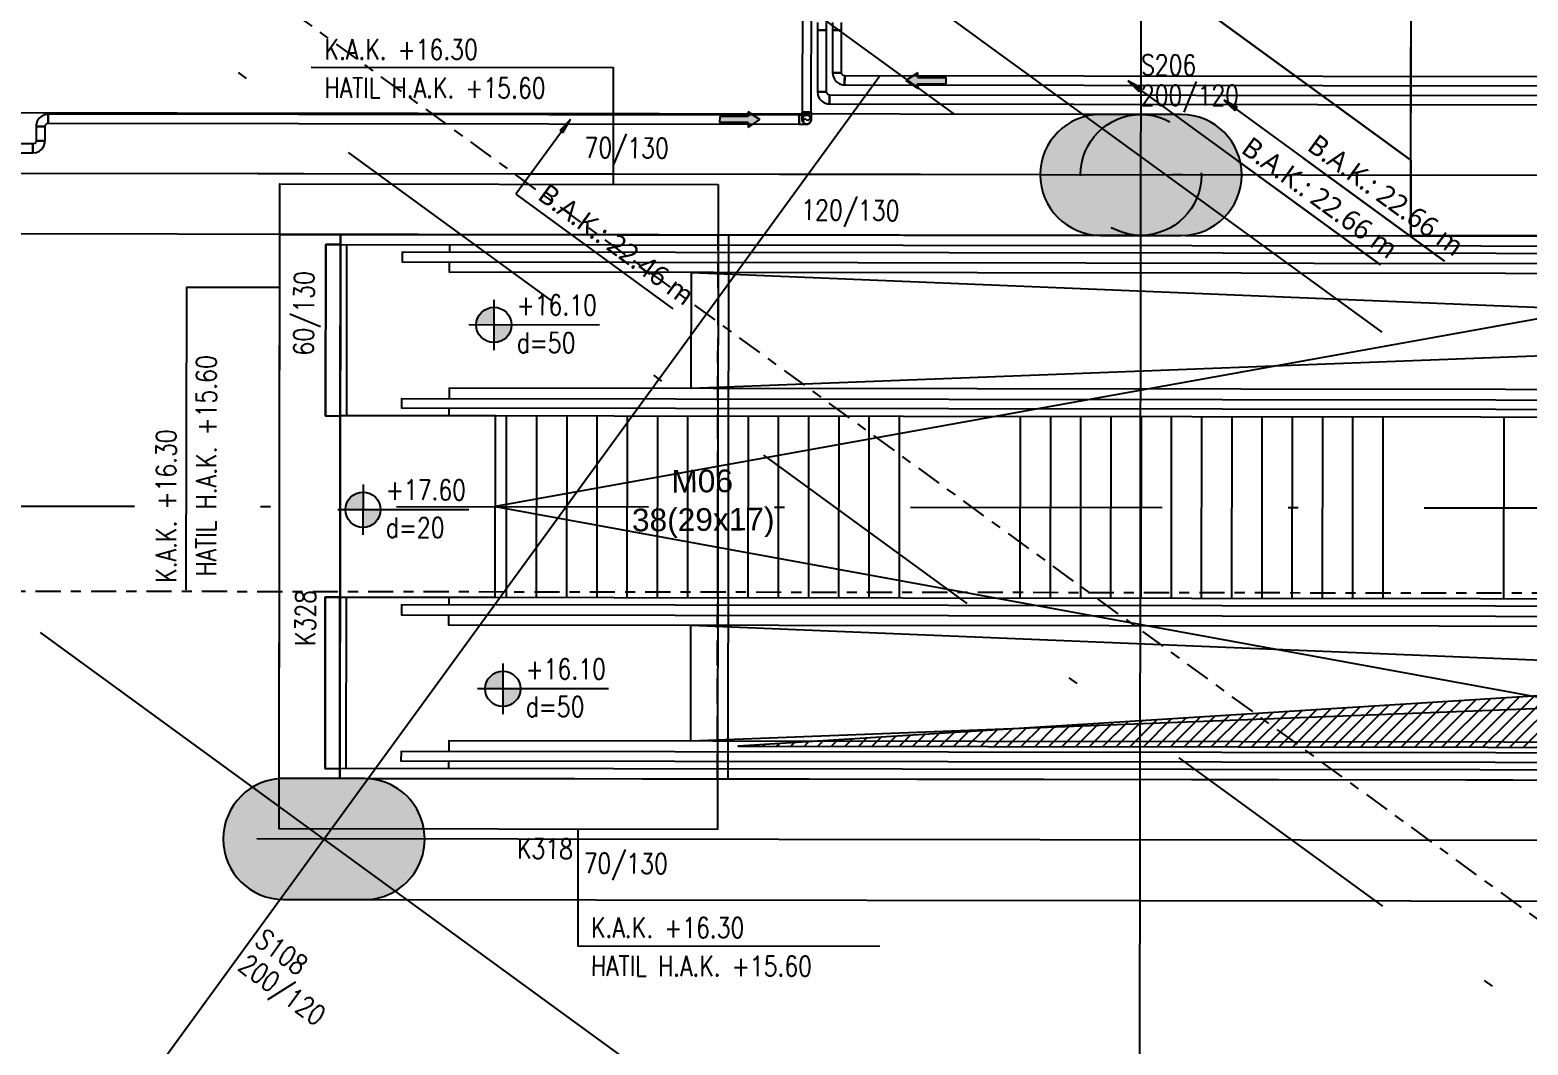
# Model space of a CAD drawing. Header units: millimetres. Extents: x 400382 to 401500, y 4543975 to 4544133.
# Drawn here: x 400825.56 to 400840.42, y 4544074.11 to 4544084.18 of the extents above; entities that cross this region are included whole.
import ezdxf
from ezdxf.enums import TextEntityAlignment as Align

# ---------------------------------------------------------------- set-up
doc = ezdxf.new("R2010")
doc.units = ezdxf.units.MM
for name, pattern in [('ACAD_ISO05W100', [33, 24, -3, 0, -3, 0, -3]), ('AKS', [3, 2.5, -0.25, 0, -0.25]), ('CENTER', [2, 1.25, -0.25, 0.25, -0.25]), ('CONTINU', [0]), ('DASHDOT2', [0.5, 0.25, -0.125, 0, -0.125]), ('HIDDEN', [0.375, 0.25, -0.125])]:
    doc.linetypes.add(name, pattern=pattern)
for name, color, linetype in [('aks prota', 2, 'AKS'), ('boşluk prota', 2, 'Continuous'), ('boşluk taraması prota', 252, 'Continuous'), ('iderzi_PROTA', 3, 'Continuous'), ('kiriş boyutu prota', 6, 'Continuous'), ('kiriş prota', 6, 'Continuous'), ('kolon prota', 1, 'Continuous'), ('kolon tarama prota', 252, 'Continuous'), ('lkolon prota', 4, 'Continuous'), ('merdiven prota', 2, 'Continuous'), ('not prota', 2, 'Continuous'), ('PRT-AL-TUNEL_EKSENI', 14, 'DASHDOT2'), ('prt-s-taxis', 7, 'Continuous'), ('skesit prota', 7, 'Continuous'), ('st-s_level (kot)', 6, 'Continuous'), ('st-s_levelmark (kot işareti)', 4, 'Continuous'), ('st_s_ölçü', 4, 'Continuous'), ('TARAMA', 8, 'Continuous'), ('temel prota', 6, 'Continuous'), ('tkolon prota', 6, 'Continuous'), ('tnot prota', 4, 'Continuous')]:
    doc.layers.add(name, color=color, linetype=linetype)
doc.styles.add('OLCU', font='romanstw.shx')
doc.styles.add('PRT-MI-a_Arial', font='Arial.ttf', dxfattribs={"height": 30})
doc.styles.add('Segoe UI Light_1', font='', dxfattribs={"height": 200})
doc.styles.add('TKIRIS', font='romanstw.shx')
doc.styles.add('tkolon', font='romanstw.shx')
doc.styles.add('TNOT', font='romanstw.shx', dxfattribs={"width": 0.8, "height": 250})
doc.styles.get('Segoe UI Light_1').set_extended_font_data('Segoe UI Light')

# ---------------------------------------------------------------- blocks, each defined once
blk = doc.blocks.new('Flow Direction - Flow Direction _25mm_-1035271-_17_70 m  ARA KAT')
at = {"layer": 'TARAMA'}
blk.add_hatch(color=256, dxfattribs=at).paths.add_polyline_path([(0, 0), (-117, -78), (-117, -30), (-400, -30), (-400, 30), (-117, 30), (-117, 78)], flags=0)
for p, q in [((-117, 30), (-400, 30)), ((-400, 30), (-400, -30)), ((-117, 30), (-400, 30)), ((-400, 30), (-400, -30)), ((0, 0), (-117, 78)), ((-117, 78), (-117, 30)), ((-117, 78), (0, 0)), ((-117, 30), (-117, 78)), ((-117, -78), (0, 0)), ((-117, -78), (0, 0)), ((-400, -30), (-117, -30)), ((-117, -30), (-400, -30)), ((-117, -30), (-117, -78)), ((-117, -30), (-117, -78))]:
    blk.add_line(p, q, dxfattribs=at)
blk = doc.blocks.new('17.60 mekanik')
at = {"layer": 'kolon tarama prota'}
for points in [[(142696.6, 62754.6), (142707.5, 62744.2), (142709.9, 62747.4)], [(142791.6, 62735.7), (142802.6, 62725.3), (142804.9, 62728.5)], [(142143.2, 62715.7), (142132.7, 62704.8), (142135.9, 62702.4)]]:
    blk.add_hatch(color=256, dxfattribs=at).paths.add_polyline_path(points, flags=0)
for p, q in [((142373.4, 63498.7), (142373.4, 62723.3)), ((142382.3, 62723.3), (142382.3, 63498.7)), ((142388.4, 62804.6), (142388.4, 62743.3)), ((142392.8, 62804.6), (142388.4, 62804.6)), ((142388.4, 62804.6), (142392.8, 62804.6)), ((142397.3, 62804.6), (142392.8, 62804.6)), ((142392.8, 62804.6), (142397.3, 62804.6)), ((142397.3, 62743.3), (142397.3, 62804.6)), ((142403.4, 62804.6), (142403.4, 62762.2)), ((142403.4, 62804.6), (142407.8, 62804.6)), ((142407.8, 62804.6), (142403.4, 62804.6)), ((142407.8, 62804.6), (142412.3, 62804.6)), ((142412.3, 62804.6), (142407.8, 62804.6)), ((142407.8, 62804.6), (142407.8, 62804.6)), ((142407.8, 62804.6), (142407.8, 62804.6)), ((142412.3, 62762.2), (142412.3, 62804.6)), ((142403.4, 62762.2), (142407.8, 62762.2)), ((142407.8, 62762.2), (142403.4, 62762.2)), ((142403.4, 62762.2), (142412.3, 62762.2)), ((142412.3, 62762.2), (142403.4, 62762.2)), ((142407.8, 62762.2), (142412.3, 62762.2)), ((142412.3, 62762.2), (142407.8, 62762.2)), ((143698.9, 62759.1), (142415.4, 62759.1)), ((142415.4, 62759.1), (142415.4, 62754.6)), ((142415.4, 62754.6), (142415.4, 62759.1)), ((142415.4, 62750.2), (142415.4, 62759.1)), ((142415.4, 62759.1), (142415.4, 62750.2)), ((142392.8, 62743.3), (142388.4, 62743.3)), ((142388.4, 62743.3), (142392.8, 62743.3)), ((142388.4, 62743.3), (142397.3, 62743.3)), ((142397.3, 62743.3), (142388.4, 62743.3)), ((142397.3, 62743.3), (142392.8, 62743.3)), ((142392.8, 62743.3), (142397.3, 62743.3)), ((142415.4, 62754.6), (142415.4, 62750.2)), ((142415.4, 62750.2), (142415.4, 62754.6)), ((142415.4, 62750.2), (143698.9, 62750.2)), ((142696.6, 62754.6), (142707.5, 62744.2)), ((142709.9, 62747.4), (142696.6, 62754.6)), ((142696.6, 62754.6), (142947.3, 62572.5)), ((142707.5, 62744.2), (142709.9, 62747.4)), ((143680, 62740.2), (142400.4, 62740.2)), ((142400.4, 62735.7), (142400.4, 62740.2)), ((142400.4, 62740.2), (142400.4, 62735.7)), ((142400.4, 62731.3), (142400.4, 62740.2)), ((142400.4, 62740.2), (142400.4, 62731.3)), ((142400.4, 62731.3), (142400.4, 62735.7)), ((142400.4, 62735.7), (142400.4, 62731.3)), ((142400.4, 62731.3), (143680, 62731.3)), ((142791.6, 62735.7), (142802.6, 62725.3)), ((142804.9, 62728.5), (142791.6, 62735.7)), ((142791.6, 62735.7), (143011.1, 62576.2)), ((142802.6, 62725.3), (142804.9, 62728.5)), ((142370.2, 62720.2), (141625.1, 62720.2)), ((141625.1, 62720.2), (141625.1, 62715.7)), ((141625.1, 62715.7), (141625.1, 62720.2)), ((141625.1, 62720.2), (141625.1, 62711.3)), ((141625.1, 62711.3), (141625.1, 62720.2)), ((141625.1, 62715.7), (141625.1, 62711.3)), ((141625.1, 62711.3), (141625.1, 62715.7)), ((142143.2, 62715.7), (142089.2, 62641.4)), ((142143.2, 62715.7), (142132.7, 62704.8)), ((142135.9, 62702.4), (142143.2, 62715.7)), ((142370.2, 62720.2), (142370.2, 62715.7)), ((142370.2, 62715.7), (142370.2, 62720.2)), ((142370.2, 62715.7), (142370.2, 62711.3)), ((142370.2, 62711.3), (142370.2, 62715.7)), ((142377.8, 62723.3), (142373.4, 62723.3)), ((142373.4, 62723.3), (142377.8, 62723.3)), ((142382.3, 62723.3), (142377.8, 62723.3)), ((142377.8, 62723.3), (142382.3, 62723.3)), ((141613, 62708.1), (141613, 62693.8)), ((141613, 62708.1), (141617.5, 62708.1)), ((141617.5, 62708.1), (141613, 62708.1)), ((141613, 62708.1), (141621.9, 62708.1)), ((141621.9, 62708.1), (141613, 62708.1)), ((141617.5, 62708.1), (141621.9, 62708.1)), ((141621.9, 62708.1), (141617.5, 62708.1)), ((141621.9, 62693.8), (141621.9, 62708.1)), ((141625.1, 62711.3), (142370.2, 62711.3)), ((142132.7, 62704.8), (142135.9, 62702.4)), ((141609.9, 62690.7), (141135.1, 62690.7)), ((141609.9, 62690.7), (141609.9, 62686.2)), ((141609.9, 62686.2), (141609.9, 62690.7)), ((141609.9, 62681.8), (141609.9, 62690.7)), ((141609.9, 62690.7), (141609.9, 62681.8)), ((141609.9, 62686.2), (141609.9, 62681.8)), ((141609.9, 62681.8), (141609.9, 62686.2)), ((141613, 62693.8), (141617.5, 62693.8)), ((141617.5, 62693.8), (141613, 62693.8)), ((141621.9, 62693.8), (141613, 62693.8)), ((141613, 62693.8), (141621.9, 62693.8)), ((141617.5, 62693.8), (141621.9, 62693.8)), ((141621.9, 62693.8), (141617.5, 62693.8)), ((141135.1, 62681.8), (141609.9, 62681.8)), ((142947.3, 62572.5), (142805.8, 62675.3)), ((143011.1, 62576.2), (142871.3, 62677.9)), ((142089.2, 62641.4), (142245.3, 62528))]:
    blk.add_line(p, q, dxfattribs=at)
at = {"layer": 'kolon tarama prota', "extrusion": (0, 0, -1)}
for p, q in [((142392.8, 62804.6), (142392.8, 62804.6)), ((142392.8, 62804.6), (142392.8, 62804.6)), ((142370.2, 62715.7), (142370.2, 62715.7)), ((142370.2, 62715.7), (142370.2, 62715.7)), ((142377.8, 62723.3), (142377.8, 62723.3)), ((142377.8, 62723.3), (142377.8, 62723.3))]:
    blk.add_line(p, q, dxfattribs=at)
at = {"layer": 'kolon tarama prota', "extrusion": (0, 0, -1), "flags": 128}
for points in [[(-142388.4, 62812.2), (-142388.4, 62811.7), (-142388.4, 62810.4), (-142388.4, 62808.3), (-142388.4, 62805.8), (-142388.4, 62804.6)], [(-142397.3, 62804.6), (-142397.3, 62807.2), (-142397.3, 62809.6), (-142397.3, 62811.3), (-142397.3, 62812.1), (-142397.3, 62812.2)], [(-142377.8, 62720.2), (-142377.4, 62720.2), (-142376, 62720.2), (-142373.9, 62720.2), (-142371.4, 62720.2), (-142370.2, 62720.2)], [(-142373.4, 62715.7), (-142373.4, 62716.2), (-142373.4, 62717.6), (-142373.4, 62719.6), (-142373.4, 62722.2), (-142373.4, 62723.3)], [(-142377.8, 62720.2), (-142375.9, 62719.7), (-142374.3, 62718.4), (-142373.5, 62716.5), (-142373.4, 62715.7)], [(-142373.4, 62715.7), (-142373.9, 62713.8), (-142375.2, 62712.2), (-142377, 62711.4), (-142377.8, 62711.3)], [(-142382.3, 62715.7), (-142381.8, 62717.7), (-142380.5, 62719.3), (-142378.6, 62720.1), (-142377.8, 62720.2)], [(-142377.8, 62711.3), (-142379.8, 62711.8), (-142381.4, 62713.1), (-142382.2, 62714.9), (-142382.3, 62715.7)], [(-142382.3, 62723.3), (-142382.3, 62720.7), (-142382.3, 62718.4), (-142382.3, 62716.7), (-142382.3, 62715.8), (-142382.3, 62715.7)], [(-142370.2, 62711.3), (-142372.9, 62711.3), (-142375.2, 62711.3), (-142376.9, 62711.3), (-142377.7, 62711.3), (-142377.8, 62711.3)]]:
    blk.add_lwpolyline(points, dxfattribs=at)
at = {"layer": 'kolon tarama prota', "flags": 128}
for points in [[(142403.4, 62812.2), (142403.4, 62811.7), (142403.4, 62810.4), (142403.4, 62808.3), (142403.4, 62805.8), (142403.4, 62804.6)], [(142412.3, 62804.6), (142412.3, 62807.2), (142412.3, 62809.6), (142412.3, 62811.3), (142412.3, 62812.1), (142412.3, 62812.2)], [(142403.4, 62762.2), (142403.9, 62758.9), (142405.2, 62755.8), (142407.4, 62753.2), (142410.2, 62751.4), (142413.5, 62750.3), (142415.4, 62750.2)], [(142415.4, 62759.1), (142413.8, 62759.5), (142412.6, 62760.8), (142412.3, 62762.2)], [(142388.4, 62743.3), (142388.9, 62740), (142390.2, 62736.9), (142392.4, 62734.3), (142395.2, 62732.5), (142398.5, 62731.5), (142400.4, 62731.3)], [(142400.4, 62740.2), (142398.8, 62740.6), (142397.6, 62741.9), (142397.3, 62743.3)], [(141625.1, 62720.2), (141621.7, 62719.7), (141618.7, 62718.3), (141616.1, 62716.1), (141614.2, 62713.3), (141613.2, 62710.1), (141613, 62708.1)], [(141621.9, 62708.1), (141622.4, 62709.8), (141623.6, 62710.9), (141625.1, 62711.3)], [(141613, 62693.8), (141612.6, 62692.2), (141611.3, 62691), (141609.9, 62690.7)], [(141609.9, 62681.8), (141613.2, 62682.2), (141616.3, 62683.6), (141618.9, 62685.8), (141620.7, 62688.6), (141621.8, 62691.8), (141621.9, 62693.8)]]:
    blk.add_lwpolyline(points, dxfattribs=at)
at = {"layer": 'kolon tarama prota', "extrusion": (0, 0, -1)}
for start, end in [(0, 180), (270, 90), (180, 0), (90, 270)]:
    blk.add_arc((-142377.8, 62715.7), 4.44, start, end, dxfattribs=at)
at = {"layer": 'kolon tarama prota'}
for centre, radius, start, end in [((142377.8, 62715.7), 4.44, 144, 324), ((142377.8, 62715.7), 4.45, 324, 144), ((142376.5, 62713.9), 2.22, 54, 234), ((142379.1, 62717.5), 2.22, 234, 54)]:
    blk.add_arc(centre, radius, start, end, dxfattribs=at)
at = {"layer": 'kolon tarama prota', "xscale": 0.1, "yscale": 0.1, "zscale": 0.1, "rotation": 179.9999999999996}
blk.add_blockref('Flow Direction - Flow Direction _25mm_-1035271-_17_70 m  ARA KAT', (142476.2, 62754.6), dxfattribs=at)
at = {"layer": 'kolon tarama prota', "xscale": 0.1, "yscale": 0.1, "zscale": 0.1}
blk.add_blockref('Flow Direction - Flow Direction _25mm_-1035271-_17_70 m  ARA KAT', (142331.4, 62715.7), dxfattribs=at)
at = {"layer": 'kolon tarama prota', "char_height": 20, "attachment_point": 1, "rotation": 324, "line_spacing_factor": 1.142579, "style": 'Segoe UI Light_1'}
for s, insert, width in [('B.A.K.: 22.66 m', (142819.5, 62700.6), 213.157), ('B.A.K.: 22.66 m', (142885, 62703.2), 213.157), ('B.A.K.: 22.46 m', (142121.3, 62653.4), 213.66)]:
    blk.add_mtext(s, dxfattribs=dict(at, insert=insert, width=width))
blk = doc.blocks.new('YÜRÜYEN')
at = {"color": 253}
blk.add_lwpolyline([(565.7, 530), (565.7, 360)], dxfattribs=at)
at = {"layer": 'st_s_ölçü', "color": 252, "ltscale": 0.1}
blk.add_line((-846.3, 360), (-846.3, 530), dxfattribs=at)
for points in [[(565.7, 360), (-867.3, 360), (-867.3, 530), (565.7, 530)], [(565.7, 522.5), (-791.6, 522.5), (-791.6, 512.7), (565.7, 512.7)], [(-744.6, 530), (-744.6, 522.5)], [(565.7, 502.5), (-744.6, 502.5), (-744.6, 512.7)], [(565.7, 430), (-504.4, 387.5), (-504.4, 502.5), (565.7, 460)], [(565.7, 387.5), (-744.6, 387.5), (-744.6, 377.2)], [(565.7, 367.5), (-791.6, 367.5), (-791.6, 377.2), (565.7, 377.2)], [(-744.6, 360), (-744.6, 367.5)]]:
    blk.add_lwpolyline(points, dxfattribs=at)
blk = doc.blocks.new('PLAN_KOT')
at = {"layer": 'st-s_levelmark (kot işareti)'}
h = blk.add_hatch(color=256, dxfattribs=at)
h.paths.add_polyline_path([(0, 17.5, 0.414214), (-17.5, 0), (0, 0)])
h.paths.add_polyline_path([(17.5, 0), (0, 0), (0, -17.5, 0.414214)])
for p, q in [((0, 25), (0, -25)), ((105, 0), (-25, 0))]:
    blk.add_line(p, q, dxfattribs=at)
blk.add_circle((0, 0), 17.5, dxfattribs=at)
at = {"layer": 'st-s_level (kot)', "color": 6, "style": 'OLCU', "width": 0.8}
for tag, p in [('KOT', (22.7, 9.8)), ('DÖŞEME_KALINLIĞI', (22.7, -27.6))]:
    blk.add_attdef(tag, p, '', height=20, dxfattribs=at)
blk = doc.blocks.new('Stair_Anotation')
at = {"color": 0, "style": 'PRT-MI-a_Arial'}
blk.add_attdef('M.ADI', text='', height=0.2, dxfattribs=at).set_placement((0, 0), align=Align.BOTTOM_CENTER)
blk.add_attdef('BAS.SAYI-(EN-RIHT)', text='', height=0.2, dxfattribs=at).set_placement((0, -0.08), align=Align.TOP_CENTER)

msp = doc.modelspace()

# ---------------------------------------------------------------- hatches: boundary and pattern name
at = {"layer": 'boşluk taraması prota', "ltscale": 2}
h = msp.add_hatch(dxfattribs=at)
h.set_pattern_fill('ANSI31', color=256, scale=0.03, angle=-0.0715, style=0)
h.set_pattern_definition([(44.928458, (400127.78391, 4543666.66637), (-0.06726777, 0.067435967), [])])
h.paths.add_polyline_path([(400842.512, 4544081.785), (400841.789, 4544077.656), (400832.587, 4544077.075), (400842.506, 4544077.062)])
at = {"layer": 'kolon tarama prota'}
h = msp.add_hatch(color=256, dxfattribs=at)
h.dxf.hatch_style = 1
edge = h.paths.add_edge_path()
edge.add_arc((400836.183, 4544082.745), 0.6, 89.9285, 269.9285)
edge.add_line((400836.182, 4544082.145), (400836.982, 4544082.144))
edge.add_arc((400836.983, 4544082.744), 0.6, 269.9285, 449.9285)
edge.add_line((400836.984, 4544083.344), (400836.184, 4544083.345))
h = msp.add_hatch(color=256, dxfattribs=at)
h.dxf.hatch_style = 1
edge = h.paths.add_edge_path()
edge.add_arc((400828.075, 4544076.155), 0.6, 89.9285, 269.9285)
edge.add_line((400828.074, 4544075.555), (400828.874, 4544075.554))
edge.add_arc((400828.875, 4544076.154), 0.6, 269.9285, 449.9285)
edge.add_line((400828.876, 4544076.754), (400828.076, 4544076.755))

# ---------------------------------------------------------------- linework, layer by layer
at = {"layer": 'aks prota', "ltscale": 10}
for p, q in [((400863.305, 4544063.461), (400768.79, 4544132.311)), ((400845.867, 4544063.483), (400762.755, 4544124.026)), ((400845.867, 4544063.483), (400762.755, 4544124.026)), ((400836.556, 4544061.598), (400836.6, 4544096.466)), ((400819.268, 4544063.516), (400836.128, 4544086.661)), ((400819.268, 4544063.516), (400836.128, 4544086.661)), ((400882.918, 4544082.687), (400716.999, 4544082.894)), ((400864.496, 4544082.71), (400741.083, 4544082.864)), ((400882.91, 4544076.087), (400716.991, 4544076.294))]:
    msp.add_line(p, q, dxfattribs=at)
at = {"layer": 'boşluk prota', "ltscale": 0.05}
msp.add_lwpolyline([(400842.512, 4544081.785), (400841.789, 4544077.656), (400832.587, 4544077.075), (400842.506, 4544077.062)], close=True, dxfattribs=at)
at = {"layer": 'iderzi_PROTA', "linetype": 'ACAD_ISO05W100', "lineweight": 30, "ltscale": 2}
for points in [[(400828.363, 4544090.832), (400826.888, 4544091.907), (400828.363, 4544090.832), (400828.361, 4544089.525), (400830.16, 4544089.523), (400832.598, 4544087.747), (400832.851, 4544087.568), (400833.158, 4544087.339), (400833.358, 4544087.194), (400833.356, 4544085.887), (400835.162, 4544085.885), (400835.952, 4544085.304), (400839.263, 4544082.892), (400839.262, 4544082.141), (400839.262, 4544082.141)], [(400839.253, 4544082.141), (400842.612, 4544082.137), (400842.605, 4544076.737)]]:
    msp.add_lwpolyline(points, dxfattribs=at)
at = {"layer": 'kiriş prota'}
for p, q in [((400834.733, 4544083.347), (400822.581, 4544092.199)), ((400832.487, 4544076.75), (400832.494, 4544082.15))]:
    msp.add_line(p, q, dxfattribs=at)
at = {"layer": 'kiriş prota', "linetype": 'HIDDEN'}
msp.add_line((400832.38, 4544076.75), (400832.387, 4544082.15), dxfattribs=at)
at = {"layer": 'kiriş prota'}
for points in [[(400839.274, 4544091.891), (400842.974, 4544091.887), (400842.962, 4544082.137), (400839.262, 4544082.141)], [(400839.274, 4544091.891), (400842.974, 4544091.887), (400842.962, 4544082.137), (400839.262, 4544082.141)], [(400828.038, 4544082.155), (400828.638, 4544082.155), (400828.631, 4544076.755), (400828.031, 4544076.755)], [(400828.638, 4544082.155), (400842.612, 4544082.137), (400842.605, 4544076.737), (400828.631, 4544076.755), (400828.633, 4544078.555), (400830.174, 4544078.553), (400830.176, 4544080.353), (400828.635, 4544080.355)]]:
    msp.add_lwpolyline(points, close=True, dxfattribs=at)
for points in [[(400839.263, 4544082.892), (400839.274, 4544091.891)], [(400830.16, 4544089.523), (400833.358, 4544087.194), (400833.356, 4544085.887), (400835.155, 4544085.885), (400839.263, 4544082.892)], [(400836.584, 4544083.345), (400819.84, 4544083.367)], [(400836.582, 4544082.145), (400819.838, 4544082.167)], [(400828.912, 4544076.754), (400845.255, 4544076.734)], [(400828.472, 4544075.555), (400844.654, 4544075.535)]]:
    msp.add_lwpolyline(points, dxfattribs=at)
at = {"layer": 'kolon prota', "color": 1}
for points in [[(400836.184, 4544083.345, 1), (400836.182, 4544082.145), (400836.982, 4544082.144, 1), (400836.984, 4544083.344)], [(400828.076, 4544076.755, 1), (400828.074, 4544075.555), (400828.874, 4544075.554, 1), (400828.876, 4544076.754)]]:
    msp.add_lwpolyline(points, format="xyb", close=True, dxfattribs=at)
at = {"layer": 'kolon prota', "color": 5, "linetype": 'HIDDEN', "ltscale": 5}
msp.add_circle((400836.583, 4544082.745), 0.6, dxfattribs=at)
at = {"layer": 'merdiven prota', "color": 4}
msp.add_lwpolyline([(400845.064, 4544082.134), (400830.175, 4544079.453), (400845.057, 4544076.734)], dxfattribs=at)
at = {"layer": 'merdiven prota', "linetype": 'HIDDEN', "ltscale": 10}
for points in [[(400828.637, 4544082.055), (400828.492, 4544082.055), (400828.49, 4544080.355), (400828.635, 4544080.355)], [(400830.284, 4544080.352), (400830.282, 4544078.552)], [(400830.584, 4544080.352), (400830.582, 4544078.552)], [(400830.884, 4544080.352), (400830.882, 4544078.552)], [(400831.184, 4544080.351), (400831.182, 4544078.551)], [(400831.484, 4544080.351), (400831.482, 4544078.551)], [(400831.784, 4544080.351), (400831.782, 4544078.551)], [(400832.084, 4544080.35), (400832.082, 4544078.55)], [(400832.384, 4544080.35), (400832.382, 4544078.55)], [(400832.684, 4544080.349), (400832.682, 4544078.549)], [(400832.984, 4544080.349), (400832.982, 4544078.549)], [(400833.284, 4544080.349), (400833.282, 4544078.549)], [(400833.584, 4544080.348), (400833.582, 4544078.548)], [(400833.884, 4544080.348), (400833.882, 4544078.548)], [(400834.184, 4544080.348), (400834.182, 4544078.548)], [(400835.384, 4544080.346), (400835.382, 4544078.546)], [(400835.684, 4544080.346), (400835.682, 4544078.546)], [(400835.984, 4544080.345), (400835.982, 4544078.545)], [(400836.284, 4544080.345), (400836.282, 4544078.545)], [(400836.584, 4544080.345), (400836.582, 4544078.545)], [(400836.884, 4544080.344), (400836.882, 4544078.544)], [(400837.184, 4544080.344), (400837.182, 4544078.544)], [(400837.484, 4544080.343), (400837.482, 4544078.543)], [(400837.784, 4544080.343), (400837.782, 4544078.543)], [(400838.084, 4544080.343), (400838.082, 4544078.543)], [(400838.384, 4544080.342), (400838.382, 4544078.542)], [(400838.684, 4544080.342), (400838.682, 4544078.542)], [(400838.984, 4544080.342), (400838.982, 4544078.542)], [(400840.184, 4544080.34), (400840.182, 4544078.54)], [(400828.633, 4544078.555), (400828.488, 4544078.555), (400828.486, 4544076.855), (400828.63, 4544076.854)]]:
    msp.add_lwpolyline(points, dxfattribs=at)
at = {"layer": 'not prota', "ltscale": 0.1}
for points in [[(400831.347, 4544082.651), (400831.348, 4544083.806), (400828.348, 4544083.81)], [(400828.037, 4544081.628), (400827.109, 4544081.629), (400827.105, 4544078.629)], [(400830.994, 4544076.252), (400830.993, 4544075.096), (400833.993, 4544075.093)]]:
    msp.add_lwpolyline(points, dxfattribs=at)
at = {"layer": 'PRT-AL-TUNEL_EKSENI', "ltscale": 10}
for p, q in [((400855.471, 4544063.477), (400766.074, 4544128.598)), ((400716.995, 4544079.594), (400882.914, 4544079.387))]:
    msp.add_line(p, q, dxfattribs=at)
at = {"layer": 'skesit prota', "linetype": 'CENTER', "ltscale": 0.2}
for points in [[(400765.024, 4544130.352), (400860.966, 4544060.463)], [(400712.313, 4544078.757), (400879.094, 4544078.548)]]:
    msp.add_lwpolyline(points, dxfattribs=at)
at = {"layer": 'temel prota', "color": 5}
msp.add_line((400832.387, 4544082.65), (400832.379, 4544076.25), dxfattribs=at)
for points in [[(400832.379, 4544076.25), (400828.03, 4544076.255), (400828.038, 4544082.655), (400832.387, 4544082.65)], [(400832.38, 4544076.75), (400828.631, 4544076.755), (400828.638, 4544082.155), (400832.387, 4544082.15)]]:
    msp.add_lwpolyline(points, dxfattribs=at)

# ---------------------------------------------------------------- block references
at = {"xscale": 0.01, "yscale": 0.01, "zscale": 0.01, "rotation": 359.9284577011093}
for p in [(400837.159, 4544076.744), (400837.154, 4544073.244)]:
    msp.add_blockref('YÜRÜYEN', p, dxfattribs=at)
at = {"layer": 'merdiven prota', "xscale": 0.01, "yscale": 0.01, "zscale": 0.01, "rotation": 359.9284577011093}
msp.add_blockref('17.60 mekanik', (399408.706, 4543457.914), dxfattribs=at)
at = {"layer": 'prt-s-taxis'}
ref = msp.add_blockref('Stair_Anotation', (400832.239, 4544079.528), dxfattribs=dict(at, xscale=-1.125, yscale=1.125, zscale=1.125, rotation=0.4774209555663322))
ref.add_attrib('M.ADI', 'M06', dxfattribs={"layer": '0', "color": 0, "height": 0.225, "rotation": 0.4774, "style": 'PRT-MI-a_Arial'}).set_placement((400832.23, 4544079.527), align=Align.BOTTOM_CENTER)
ref.add_attrib('BAS.SAYI-(EN-RIHT)', '38(29x17)', dxfattribs={"layer": '0', "color": 0, "height": 0.225, "rotation": 0.4774, "style": 'PRT-MI-a_Arial'}).set_placement((400832.238, 4544079.438), align=Align.TOP_CENTER)
at = {"layer": 'st-s_level (kot)', "linetype": 'CONTINU', "ltscale": 0.1, "xscale": 0.01, "yscale": 0.01, "zscale": 0.01, "rotation": 359.9284577011093}
for p, values in [((400830.161, 4544081.256), {'KOT': '+16.10', 'DÖŞEME_KALINLIĞI': 'd=50'}), ((400828.862, 4544079.422), {'KOT': '+17.60', 'DÖŞEME_KALINLIĞI': 'd=20'}), ((400830.25, 4544077.645), {'KOT': '+16.10', 'DÖŞEME_KALINLIĞI': 'd=50'})]:
    msp.add_blockref('PLAN_KOT', p, dxfattribs=at).add_auto_attribs(values)

# ---------------------------------------------------------------- texts
at = {"layer": 'kiriş boyutu prota', "ltscale": 0.05, "style": 'TKIRIS', "width": 0.8}
for s, rotation, p in [('70/130', 359.5105, (400831.897, 4544083.009)), ('120/130', 359.5105, (400834.186, 4544082.39)), ('60/130', 89.5105, (400828.279, 4544081.789)), ('70/130', 359.5105, (400831.888, 4544075.909))]:
    msp.add_text(s, height=0.2, rotation=rotation, dxfattribs=at).set_placement(p, align=Align.MIDDLE_RIGHT)
at = {"layer": 'kiriş prota', "ltscale": 0.05, "style": 'TKIRIS', "width": 0.8}
for s, rotation, p in [('K328', 89.5105, (400828.288, 4544078.071)), ('K318', 359.5105, (400830.391, 4544076.061))]:
    msp.add_text(s, height=0.2, rotation=rotation, dxfattribs=at).set_placement(p, align=Align.MIDDLE_LEFT)
at = {"layer": 'lkolon prota', "style": 'tkolon', "width": 0.8}
for rotation, p in [(359.9285, (400836.582, 4544083.435)), (323.9285, (400827.609, 4544074.864))]:
    msp.add_text('200/120', height=0.2, rotation=rotation, dxfattribs=at).set_placement(p)
at = {"layer": 'tkolon prota', "style": 'tkolon', "width": 0.8}
for s, rotation, p in [('S206', 359.9285, (400836.583, 4544083.735)), ('S108', 323.9285, (400827.775, 4544075.114))]:
    msp.add_text(s, height=0.2, rotation=rotation, dxfattribs=at).set_placement(p)
at = {"layer": 'tnot prota', "style": 'TNOT', "width": 0.8}
for s, rotation, p in [('K.A.K. +16.30', 359.9285, (400828.48, 4544083.991)), ('HATIL H.A.K. +15.60', 359.9285, (400828.48, 4544083.61)), ('HATIL H.A.K. +15.60', 89.9285, (400827.305, 4544078.761)), (' K.A.K. +16.30', 89.9285, (400826.907, 4544078.588)), ('K.A.K. +16.30', 359.9285, (400831.125, 4544075.277)), ('HATIL H.A.K. +15.60', 359.9285, (400831.124, 4544074.896))]:
    msp.add_text(s, height=0.2, rotation=rotation, dxfattribs=at).set_placement(p, align=Align.MIDDLE_LEFT)

doc.saveas('drawing.dxf')
